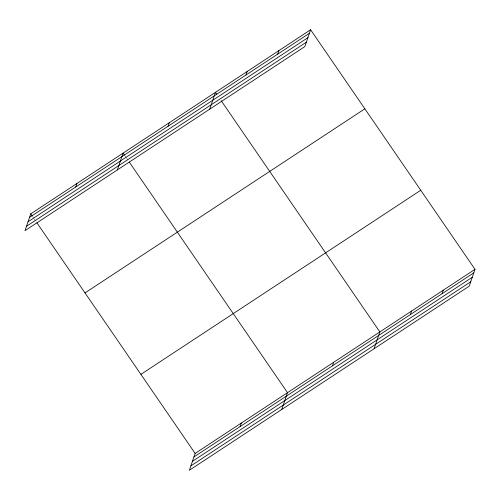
<?xml version="1.0" encoding="UTF-8"?>
<svg xmlns="http://www.w3.org/2000/svg" width="500" height="500" viewBox="0 0 500 500"><rect width="100%" height="100%" fill="white"/><g stroke="black" fill="none" stroke-linecap="round" stroke-linejoin="round"><path stroke-width="0.38" stroke-dasharray="2.5 1.88" d="M124.862 155.65L126.175 157.569M126.613 158.206L127.925 160.119M32.513 216.406L33.825 218.319M34.263 218.956L35.575 220.869"/><path stroke-width="0.75" d="M310.613 29.756L30.762 213.856L25 230.675L304.85 46.581L310.613 29.756L475 269.325L469.237 286.144L189.387 470.244L195.15 453.419L475 269.325M75.725 187.006L76.938 183.481M117.35 169.925L123.112 153.1L124.425 155.013M168.075 126.25L169.288 122.725M209.7 109.175L215.463 92.35L216.775 94.262M245.969 75.013L247.175 71.487M277.688 54.15L278.894 50.619M240.119 426.569L241.325 423.044M281.744 409.494L287.5 392.669L129.238 162.031M332.469 365.819L333.675 362.294M374.094 348.738L379.85 331.919L221.15 100.638M410.363 314.575L411.569 311.05M442.075 293.712L443.281 290.188M29.55 217.381L309.4 33.281M28.05 221.769L307.9 37.669M26.5 226.287L306.35 42.194M85.006 292.913L364.856 108.812M140.9 374.363L420.75 190.263M193.944 456.95L473.794 272.85M192.438 461.337L472.287 277.238M190.894 465.856L470.744 281.756M30.762 213.856L32.075 215.769M36.888 222.781L195.15 453.419"/></g></svg>
